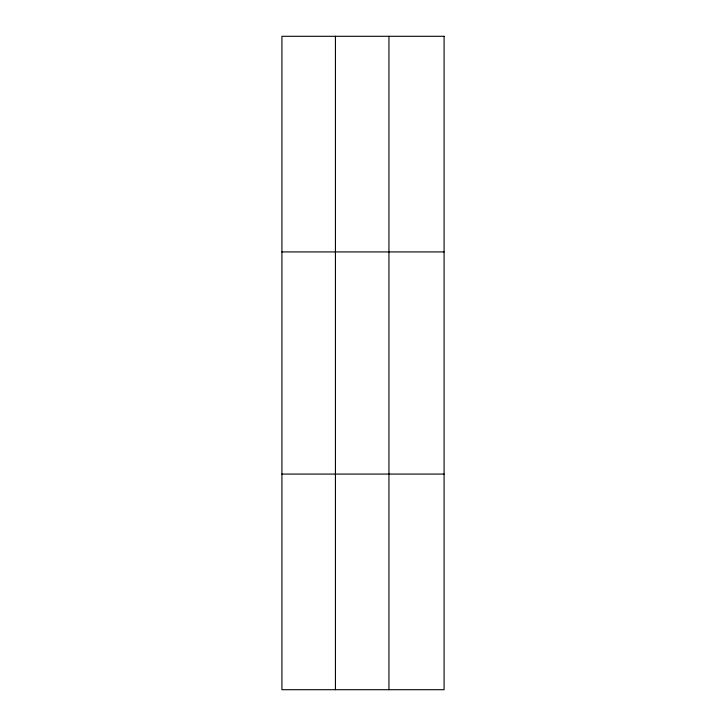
<?xml version="1.0" encoding="UTF-8"?>
<svg xmlns="http://www.w3.org/2000/svg" width="726" height="726" viewBox="0 0 726 726"><rect width="100%" height="100%" fill="white"/><g stroke="black" fill="none" stroke-linecap="round" stroke-linejoin="round"><path stroke-width="1.09" d="M335.43 36.3L335.43 689.7M388.945 36.3L388.945 689.7M281.915 251.922L444.085 251.922M281.915 474.078L444.085 474.078M444.085 36.3L444.085 689.7L281.915 689.7L281.915 36.3L444.085 36.3"/></g></svg>
